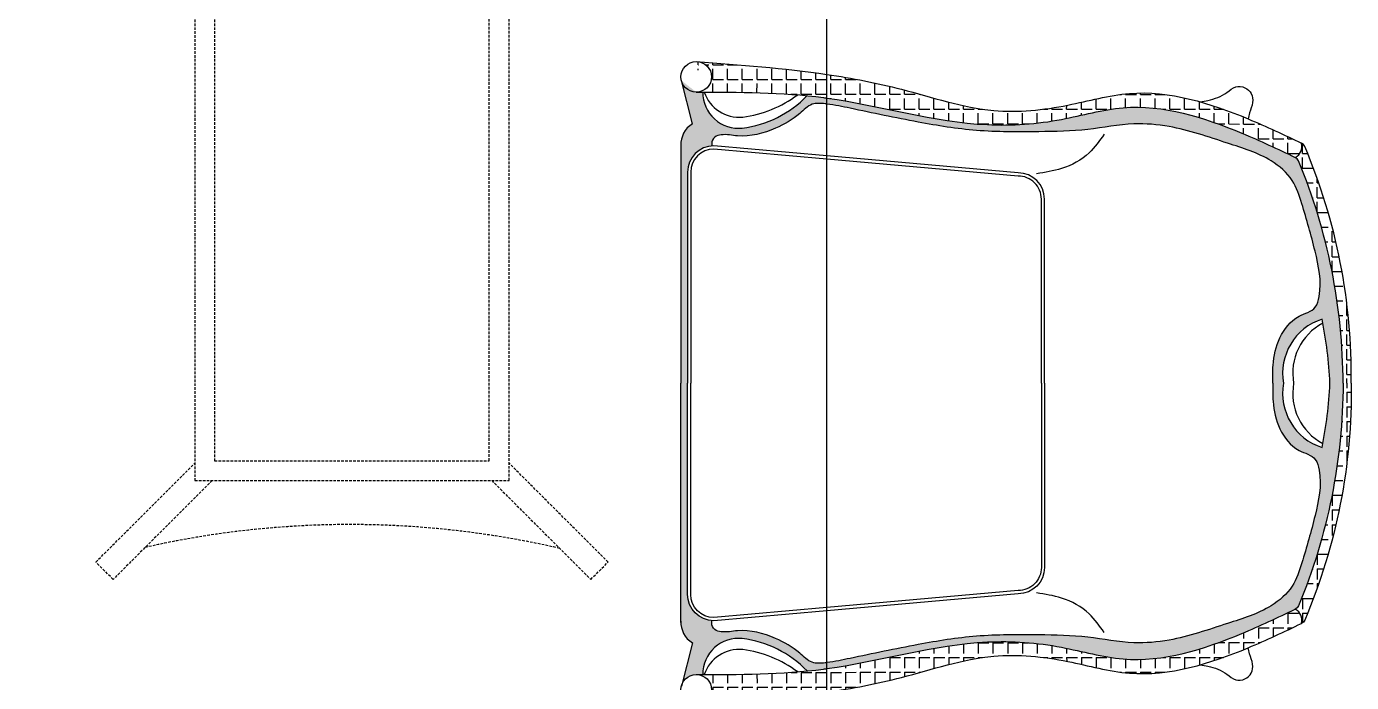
# Model space of a CAD drawing. Header units: millimetres. Extents: x -38686 to 870903, y -23218 to 232707.
# Drawn here: x 51188 to 52443, y 31410 to 32032 of the extents above; entities that cross this region are included whole.
import ezdxf

# ---------------------------------------------------------------- set-up
doc = ezdxf.new("R2010")
doc.units = ezdxf.units.MM
doc.header["$LTSCALE"] = 10
doc.linetypes.add('HIDDEN', pattern=[0.375, 0.25, -0.125])
doc.layers.add('40 - Detail Outline', color=142, linetype='Continuous')

msp = doc.modelspace()

# ---------------------------------------------------------------- hatches: boundary and pattern name
at = {"layer": '40 - Detail Outline'}
h = msp.add_hatch(dxfattribs=at)
h.set_pattern_fill('ANGLE', color=251, scale=2, angle=179.9651130379909, style=0)
h.set_pattern_definition([(359.9651130379909, (49930.92910877723, 43507.78199239984), (0.008506225646878869, 13.96999741031205), [10.16, -3.81]), (89.96511303799086, (49930.92910877723, 43507.78199239984), (-13.96999741031205, 0.008506225646879724), [10.16, -3.81])])
edge = h.paths.add_edge_path()
edge.add_spline(control_points=[(52395.62285079641, 31920.94794547323), (52378.99930611896, 31928.85577327081), (52327.95212312491, 31953.13894154205), (52250.30961999967, 31977.36308756539), (52170.99612916447, 31954.39039379461), (52096.91370455621, 31946.86630515048), (51982.80951362572, 31986.34302067432), (51887.55341299242, 31993.44964515145), (51822.19562220294, 31998.32569269809)], knot_values=[0, 0, 0, 0, 55.57493855244127, 170.6581907297028, 229.9725828134564, 300.4826457418972, 390.1771179857093, 586.2494907217956, 586.2494907217956, 586.2494907217956, 586.2494907217956], degree=3, periodic=0)
edge.add_arc((51822.19562220294, 31983.83076699898), 14.49492569908762, -89.68571477105621, 81.10710215138351, ccw=False)
edge.add_spline(control_points=[(51822.27513099485, 31969.33605936571), (51862.62938785137, 31969.44673592115), (51955.58048206745, 31969.69341777257), (52068.56338399171, 31933.70093819478), (52164.94513913587, 31940.52967445015), (52244.35224926966, 31964.0716409048), (52321.95812109747, 31939.62475024112), (52373.00861416082, 31915.36170957209), (52389.63323676423, 31907.46043633986)], knot_values=[0.07922927985265453, 0.07922927985265453, 0.07922927985265453, 0.07922927985265453, 120.7164058017806, 277.9546229029471, 348.4646858313879, 407.7790779151415, 522.862330092403, 578.4372686448443, 578.4372686448443, 578.4372686448443, 578.4372686448443], degree=3, periodic=0)
edge.add_arc((52387.13320079434, 31901.97693467821), 6.02652224126324, 22.014330042380493, 65.4908271633604, ccw=False)
edge.add_arc((51880.12890408031, 31691.98696951549), 554.7968831370591, 0.13825467493688848, 22.49299836187288, ccw=False)
edge.add_line((52434.92417204753, 31693.32569269809), (52442.70069650383, 31693.32569269809))
edge.add_arc((51883.63038807226, 31700.23680922798), 559.1130237273029, -0.7082430142066658, 22.9104727030311)
edge.add_arc((52393.12281482649, 31915.46444381158), 6.026522241263239, 23.7875035866688, 64.85730506100931)
h = msp.add_hatch(dxfattribs=at)
h.set_pattern_fill('ANGLE', color=251, scale=0.9999999999999999, angle=315.0057742412218, style=0)
h.set_pattern_definition([(135.0057742412217, (49930.92910877723, 42990.95900907604), (-4.938643077255358, -4.939638605756268), [5.079999999999999, -1.905]), (225.0057742412217, (49930.92910877723, 42990.95900907604), (4.939638605756268, -4.938643077255358), [5.079999999999998, -1.905])])
edge = h.paths.add_edge_path()
edge.add_spline(control_points=[(52389.63323676423, 31907.46043633986), (52373.00861416082, 31915.36170957209), (52321.95812109747, 31939.62475024112), (52244.35224926966, 31964.0716409048), (52164.94513913587, 31940.52967445015), (52068.56338399171, 31933.70093819478), (51989.63412004634, 31958.84509604751), (51932.47438950933, 31965.49851741716), (51927.29784851905, 31966.02039440644)], knot_values=[105.0844292920495, 105.0844292920495, 105.0844292920495, 105.0844292920495, 160.6593678444908, 275.7426200217523, 335.0570121055059, 405.5670750339468, 562.8052921351132, 578.4372686448443, 578.4372686448443, 578.4372686448443, 578.4372686448443], degree=3, periodic=0)
edge.add_arc((51853.5716103189, 32036.92385025891), 102.2881139280498, -82.61387558768541, -43.88188255787958, ccw=False)
edge.add_arc((51862.06154006722, 31968.95403576597), 33.79236440922599, -180.67446215000075, -82.07400242240328, ccw=False)
edge.add_spline(control_points=[(51828.27151693861, 31969.35181627575), (51826.24626369606, 31969.34695092274), (51824.2209429495, 31969.34139611134), (51822.19562220294, 31969.33584129992)], knot_values=[0, 0, 0, 0, 6.054602266362261, 6.054602266362261, 6.054602266362261, 6.054602266362261], degree=3, periodic=0)
edge.add_arc((51822.19562220294, 31983.83076699898), 14.49492569908795, -165.85159479413005, -89.68896241843743, ccw=False)
edge.add_line((51808.14038766918, 31980.28770995415), (51818.4863361337, 31939.24554486855))
edge.add_arc((51829.8375065884, 31920.18513434064), 22.1844161560028, 120.7753429025764, 179.9999999999953)
edge.add_line((51807.65309043243, 31920.18513434064), (51807.65309043243, 31693.32569269809))
edge.add_line((51807.65309043243, 31693.32569269809), (51813.91481507322, 31693.32569269809))
edge.add_line((51813.91481507319, 31693.32569269809), (51813.91481507319, 31893.37726144015))
edge.add_arc((51838.91481507319, 31893.37726144011), 25, 94.45566206672493, 180.0000000000084, ccw=False)
edge.add_spline(control_points=[(51836.97262470087, 31918.30170519637), (51836.82865508125, 31919.02935568658), (51836.54634212854, 31921.99902758519), (51838.91368540871, 31927.54177754836), (51848.97616767784, 31929.97799548215), (51868.13008582531, 31925.58882480906), (51895.14046150332, 31932.62698880757), (51917.40726569295, 31945.50081528604), (51930.6231783524, 31959.47292855807), (51948.63907147772, 31958.1924559099), (51981.30195777334, 31951.26888003871), (52029.11207386822, 31941.14019518478), (52088.5410806119, 31931.37873026947), (52142.47234132193, 31931.68310950866), (52192.39742656454, 31932.54897793359), (52233.13880637672, 31940.90579871274), (52278.51117420098, 31937.08512550809), (52321.22288418803, 31921.89552260916), (52362.86847428742, 31909.47066827565), (52388.10044162895, 31887.72186023784), (52398.30511346986, 31856.17194017501), (52408.57898707883, 31820.02065524707), (52415.56414770128, 31786.95286059822), (52409.13263980625, 31762.06595413871), (52388.62654725817, 31757.37983420891), (52373.20098907896, 31737.28905720924), (52368.09717945426, 31713.64124494682), (52368.21790551505, 31699.03085882812), (52368.39576725574, 31693.32569269809)], knot_values=[6.116398716070307, 6.116398716070307, 6.116398716070307, 6.116398716070307, 8.361879322874529, 15.14710156343813, 21.70593465715854, 37.28719549290656, 73.90115681464977, 100.8300547937611, 115.4967658238493, 127.8478693730218, 151.8150300337203, 217.5528774073948, 273.3203042800426, 332.324102307057, 378.9263592950092, 422.9210318561366, 456.2103039408476, 513.9520705068733, 558.5914081276043, 585.6679400784718, 609.4743050047157, 656.1614026022128, 699.3572473692446, 710.1406434848406, 727.717161254938, 755.1757758564427, 781.8952233652582, 798.9989312426957, 798.9989312426957, 798.9989312426957, 798.9989312426957], degree=3, periodic=0)
edge.add_line((52368.39576725574, 31693.32569269809), (52378.51688979898, 31693.32569269809))
edge.add_arc((52431.53737588099, 31702.88398534221), 53.87516034911917, 107.9142441804631, 190.2192605035152, ccw=False)
edge.add_line((52414.96574387111, 31754.14716818498), (52414.96574160375, 31754.14717917615))
edge.add_arc((52046.16368003038, 31678.06669201189), 376.5676581278282, 2.322333725219096, 11.656085062395277, ccw=False)
edge.add_line((52422.42205408463, 31693.32569269809), (52434.92417204753, 31693.32569269809))
edge.add_arc((51880.12890408031, 31691.98696951549), 554.7968831370592, 0.1382546749371208, 22.50351157763632)
edge.add_arc((52387.13320079434, 31901.97693467821), 6.026522241263239, 22.98217989730148, 64.4533312460828)
h = msp.add_hatch(dxfattribs=at)
h.set_pattern_fill('ANGLE', color=251, scale=0.9999999999999999, angle=315.0057742412218, style=0)
h.set_pattern_definition([(224.9942257587783, (49930.92910877723, 20395.69237632012), (-4.938643077255358, 4.939638605756268), [5.079999999999999, -1.905]), (134.9942257587782, (49930.92910877723, 20395.69237632012), (4.939638605756268, 4.938643077255358), [5.079999999999999, -1.905])])
edge = h.paths.add_edge_path()
edge.add_spline(control_points=[(52389.63323676423, 31479.19094905628), (52373.00861416082, 31471.28967582405), (52321.95812109747, 31447.02663515502), (52244.35224926966, 31422.57974449134), (52164.94513913587, 31446.12171094599), (52068.56338399171, 31452.95044720141), (51989.63412004634, 31427.80628934863), (51932.47438950933, 31421.15286797903), (51927.29784851905, 31420.63099098971)], knot_values=[105.0844292920495, 105.0844292920495, 105.0844292920495, 105.0844292920495, 160.6593678444908, 275.7426200217523, 335.0570121055059, 405.5670750339468, 562.8052921351132, 578.4372686448443, 578.4372686448443, 578.4372686448443, 578.4372686448443], degree=3, periodic=0)
edge.add_arc((51853.5716103189, 31349.72753513728), 102.2881139280498, 403.8818825578796, 442.6138755876854)
edge.add_arc((51862.06154006722, 31417.69734963019), 33.79236440922599, 442.0740024224033, 540.6744621500007)
edge.add_spline(control_points=[(51828.27151693861, 31417.29956912041), (51826.24626369606, 31417.3044344734), (51824.2209429495, 31417.30998928485), (51822.19562220294, 31417.31554409624)], knot_values=[0, 0, 0, 0, 6.054602266362261, 6.054602266362261, 6.054602266362261, 6.054602266362261], degree=3, periodic=0)
edge.add_arc((51822.19562220294, 31402.82061839716), 14.49492569908795, 449.6889624184374, 525.85159479413)
edge.add_line((51808.14038766918, 31406.36367544204), (51818.4863361337, 31447.40584052764))
edge.add_arc((51829.8375065884, 31466.4662510555), 22.1844161560028, 180.0000000000047, 239.2246570974236, ccw=False)
edge.add_line((51807.65309043243, 31466.4662510555), (51807.65309043243, 31693.32569269806))
edge.add_line((51807.65309043243, 31693.32569269805), (51813.91481507322, 31693.32569269805))
edge.add_line((51813.91481507319, 31693.32569269809), (51813.91481507319, 31493.27412395604))
edge.add_arc((51838.91481507319, 31493.27412395604), 25, 179.9999999999916, 265.5443379332751)
edge.add_spline(control_points=[(51836.97262470087, 31468.34968019979), (51836.82865508125, 31467.62202970961), (51836.54634212854, 31464.652357811), (51838.91368540871, 31459.1096078478), (51848.97616767784, 31456.67338991399), (51868.13008582531, 31461.06256058708), (51895.14046150332, 31454.02439658861), (51917.40726569295, 31441.15057011011), (51930.6231783524, 31427.17845683812), (51948.63907147772, 31428.45892948626), (51981.30195777334, 31435.38250535745), (52029.11207386822, 31445.51119021137), (52088.5410806119, 31455.27265512672), (52142.47234132193, 31454.96827588748), (52192.39742656454, 31454.1024074626), (52233.13880637672, 31445.74558668345), (52278.51117420098, 31449.5662598881), (52321.22288418803, 31464.755862787), (52362.86847428742, 31477.18071712054), (52388.10044162895, 31498.92952515835), (52398.30511346986, 31530.47944522115), (52408.57898707883, 31566.63073014909), (52415.56414770128, 31599.69852479793), (52409.13263980625, 31624.58543125745), (52388.62654725817, 31629.27155118728), (52373.20098907896, 31649.36232818695), (52368.09717945426, 31673.01014044934), (52368.21790551505, 31687.62052656803), (52368.39576725574, 31693.32569269809)], knot_values=[6.116398716070307, 6.116398716070307, 6.116398716070307, 6.116398716070307, 8.361879322874529, 15.14710156343813, 21.70593465715854, 37.28719549290656, 73.90115681464977, 100.8300547937611, 115.4967658238493, 127.8478693730218, 151.8150300337203, 217.5528774073948, 273.3203042800426, 332.324102307057, 378.9263592950092, 422.9210318561366, 456.2103039408476, 513.9520705068733, 558.5914081276043, 585.6679400784718, 609.4743050047157, 656.1614026022128, 699.3572473692446, 710.1406434848406, 727.717161254938, 755.1757758564427, 781.8952233652582, 798.9989312426957, 798.9989312426957, 798.9989312426957, 798.9989312426957], degree=3, periodic=0)
edge.add_line((52368.39576725574, 31693.32569269809), (52378.51688979898, 31693.32569269809))
edge.add_arc((52431.53737588099, 31683.76740005398), 53.87516034911917, 169.7807394964848, 252.0857558195369)
edge.add_line((52414.96574387111, 31632.50421721117), (52414.96574160375, 31632.50420622))
edge.add_arc((52046.16368003038, 31708.58469338429), 376.5676581278282, 348.3439149376047, 357.6776662747809)
edge.add_line((52422.42205408463, 31693.32569269809), (52434.92417204753, 31693.32569269809))
edge.add_arc((51880.12890408031, 31694.6644158807), 554.7968831370592, 337.49648842236365, 359.8617453250629, ccw=False)
edge.add_arc((52387.13320079434, 31484.67445071798), 6.026522241263239, 295.5466687539172, 337.0178201026985, ccw=False)
h = msp.add_hatch(dxfattribs=at)
h.set_pattern_fill('ANGLE', color=251, scale=2, angle=179.9651130379909, style=0)
h.set_pattern_definition([(0.03488696200910899, (49930.92910877723, 19878.86939299634), (0.008506225646877159, -13.96999741031205), [10.16, -3.81]), (270.0348869620091, (49930.92910877723, 19878.86939299634), (-13.96999741031205, -0.008506225646878014), [10.16, -3.81])])
edge = h.paths.add_edge_path()
edge.add_spline(control_points=[(52395.62285079641, 31465.70343992291), (52378.99930611896, 31457.79561212538), (52327.95212312491, 31433.51244385409), (52250.30961999967, 31409.28829783076), (52170.99612916447, 31432.26099160158), (52096.91370455621, 31439.78508024571), (51982.80951362572, 31400.30836472183), (51887.55341299242, 31393.20174024471), (51822.19562220294, 31388.32569269809)], knot_values=[0, 0, 0, 0, 55.57493855244127, 170.6581907297028, 229.9725828134564, 300.4826457418972, 390.1771179857093, 586.2494907217956, 586.2494907217956, 586.2494907217956, 586.2494907217956], degree=3, periodic=0)
edge.add_arc((51822.19562220294, 31402.82061839716), 14.49492569908762, 278.8928978486165, 449.6857147710562)
edge.add_spline(control_points=[(51822.27513099485, 31417.31532603044), (51862.62938785137, 31417.20464947499), (51955.58048206745, 31416.95796762357), (52068.56338399171, 31452.95044720141), (52164.94513913587, 31446.12171094599), (52244.35224926966, 31422.57974449134), (52321.95812109747, 31447.02663515502), (52373.00861416082, 31471.28967582405), (52389.63323676423, 31479.19094905628)], knot_values=[0.07922927985265453, 0.07922927985265453, 0.07922927985265453, 0.07922927985265453, 120.7164058017806, 277.9546229029471, 348.4646858313879, 407.7790779151415, 522.862330092403, 578.4372686448443, 578.4372686448443, 578.4372686448443, 578.4372686448443], degree=3, periodic=0)
edge.add_arc((52387.13320079434, 31484.67445071798), 6.02652224126324, 294.5091728366396, 337.9856699576195)
edge.add_arc((51880.12890408031, 31694.6644158807), 554.7968831370591, 337.5070016381271, 359.8617453250631)
edge.add_line((52434.92417204753, 31693.32569269809), (52442.70069650383, 31693.32569269809))
edge.add_arc((51883.63038807226, 31686.41457616821), 559.1130237273029, 337.0895272969689, 360.7082430142067, ccw=False)
edge.add_arc((52393.12281482649, 31471.18694158461), 6.026522241263239, 295.1426949389907, 336.2124964133312, ccw=False)

# ---------------------------------------------------------------- linework, layer by layer
at = {"layer": '40 - Detail Outline', "color": 251}
for p, q in [((51818.4863361337, 31939.24554486853), (51808.14038766918, 31980.28770995415)), ((51807.65309043243, 31920.18513434064), (51807.65309043243, 31693.32569269809)), ((51807.65309043243, 31466.4662510555), (51807.65309043243, 31693.32569269809)), ((51818.4863361337, 31447.40584052766), (51808.14038766918, 31406.36367544204))]:
    msp.add_line(p, q, dxfattribs=at)
at = {"layer": '40 - Detail Outline', "color": 252, "linetype": 'HIDDEN'}
for p, q in [((51253.36790156417, 31523.84609623321), (51347.11790156417, 31617.59609623321)), ((51738.63029099879, 31523.84609623321), (51644.88029099879, 31617.59609623318)), ((51363.53611477974, 31601.17788301763), (51269.78611477974, 31507.42788301763)), ((51628.46207778322, 31601.17788301763), (51722.21207778322, 31507.42788301763)), ((51269.78611477974, 31507.42788301763), (51253.36790156417, 31523.84609623321)), ((51722.21207778322, 31507.42788301763), (51738.63029099879, 31523.84609623321))]:
    msp.add_line(p, q, dxfattribs=at)
at = {"layer": '40 - Detail Outline', "color": 0}
msp.add_lwpolyline([(51945.99909628148, 32793.61212357094), (51045.99909628148, 32793.61212357094), (51045.99909628148, 31269.61212357095), (51945.99909628148, 31269.61212357095)], close=True, dxfattribs=at)
at = {"layer": '40 - Detail Outline', "color": 252, "linetype": 'HIDDEN'}
for points in [[(51644.88029099879, 32462.04636412426), (51347.11790156417, 32462.04636412426), (51347.11790156417, 31601.17788301763), (51644.88029099879, 31601.17788301763)], [(51626.13029099879, 32443.29636412426), (51365.86790156417, 32443.29636412426), (51365.86790156417, 31619.92788301763), (51626.13029099879, 31619.92788301763)]]:
    msp.add_lwpolyline(points, close=True, dxfattribs=at)
at = {"layer": '40 - Detail Outline', "color": 0}
for points in [[(52442.70069650386, 31693.32569269809, 0.1033382007963621), (52398.70994413903, 31917.72341622608, 0.1920108389352562), (52395.62285079478, 31920.947945474)], [(52152.10127776669, 31693.32569269809), (52152.10127776669, 31867.86086247362, 0.4142135623730944), (52127.10127776669, 31892.86086247362), (51945.96877056605, 31908.89856693877)], [(52434.92417204753, 31693.32569269809, 0.09785149477151923), (52392.72033010685, 31904.2359070927, 0.1920108389352562), (52389.6332367626, 31907.46043634064)], [(52152.10127776669, 31693.32569269809), (52152.10127776669, 31518.79052292254, -0.4142135623730944), (52127.10127776669, 31493.79052292254), (51945.99909628148, 31477.75550353512)], [(52434.92417204753, 31693.32569269809, -0.09785149477151923), (52392.72033010685, 31482.41547830346, -0.1920108389352562), (52389.6332367626, 31479.19094905555)], [(52442.70069650386, 31693.32569269809, -0.1033382007963621), (52398.70994413903, 31468.92796917008, -0.1920108389352562), (52395.62285079478, 31465.70343992218)]]:
    msp.add_lwpolyline(points, format="xyb", dxfattribs=at)
at = {"layer": '40 - Detail Outline', "color": 251}
for points in [[(51945.96877056605, 31908.89856693877), (51838.91481507319, 31918.37726144011, 0.414213562373095), (51813.91481507319, 31893.37726144011), (51813.91481507319, 31693.32569269809)], [(51945.99909628148, 31905.89054231907), (51838.85541507715, 31915.37718125, 0.4134229706990341), (51816.91481507316, 31893.37726144011), (51816.91481507316, 31693.32569269809)], [(51945.99909628148, 31477.75550353512), (51838.91481507319, 31468.27412395604, -0.414213562373095), (51813.91481507319, 31493.27412395604), (51813.91481507319, 31693.32569269809)], [(51945.99909628148, 31480.76084307707), (51838.85541507715, 31471.27420414619, -0.4134229706990341), (51816.91481507316, 31493.27412395604), (51816.91481507316, 31693.32569269809)]]:
    msp.add_lwpolyline(points, format="xyb", dxfattribs=at)
at = {"layer": '40 - Detail Outline', "color": 252}
for points in [[(52149.10127776669, 31693.32569269809), (52149.10127776669, 31867.86086247362, 0.4150045962609988), (52127.04187777068, 31889.86078228347), (51945.99909628148, 31905.89054231907)], [(52149.10127776669, 31693.32569269809), (52149.10127776669, 31518.79052292254, -0.4150045962609988), (52127.04187777068, 31496.79060311267), (51945.99909628148, 31480.76084307707)]]:
    msp.add_lwpolyline(points, format="xyb", dxfattribs=at)
at = {"layer": '40 - Detail Outline', "color": 251}
for centre in [(51822.19562220294, 31983.83076699898), (51822.19562220294, 31402.82061839716)]:
    msp.add_circle(centre, 14.49492569908762, dxfattribs=at)
for centre, radius, start, end in [((51862.06154006722, 31968.95403576597), 33.79236440922593, 179.3206751178495, 276.3135819940168), ((51862.94202653313, 31980.725296795), 35.15513117218022, 198.8644170668885, 275.2531953850525), ((51853.5716103189, 32036.92385025891), 102.2881139280501, 276.8534551603606, 316.1268355006953), ((51851.33721299272, 32056.9398029126), 112.205460620664, 277.5915659812887, 306.6091244828556), ((51829.8375065884, 31920.18513434064), 22.18441615600315, 120.775342902408, 183.7542439934696), ((51829.8375065884, 31466.4662510555), 22.18441615600315, 176.2457560065304, 239.224657097592), ((51862.06154006722, 31417.69734963019), 33.79236440922593, 83.68641800598321, 180.6793248821505), ((51853.5716103189, 31349.72753513728), 102.2881139280501, 43.87316449930468, 83.14654483963942), ((51862.94202653313, 31405.92608860116), 35.15513117218022, 84.74680461494744, 161.1355829331115), ((51851.33721299272, 31329.71158248355), 112.205460620664, 53.39087551714436, 82.40843401871123)]:
    msp.add_arc(centre, radius, start, end, dxfattribs=at)
at = {"layer": '40 - Detail Outline', "color": 0}
for centre, radius, start, end in [((52384.42363834748, 31917.84765252749), 11.62042063755885, 296.6355696862596, 15.47375607589677), ((52431.53737588099, 31702.88398534221), 53.87516034911891, 107.9142441807058, 190.2192605040489), ((52046.16368003038, 31678.06669201189), 376.5676581278274, 2.322333725434513, 11.65608506257521), ((52431.53737588099, 31683.76740005398), 53.87516034911891, 169.7807394959511, 252.0857558192942), ((52046.16368003038, 31708.58469338429), 376.5676581278274, 348.3439149374248, 357.6776662745655), ((52384.42363834748, 31468.80373286866), 11.62042063755885, 344.5262439241032, 63.3644303137404)]:
    msp.add_arc(centre, radius, start, end, dxfattribs=at)
at = {"layer": '40 - Detail Outline', "color": 252}
for centre, start, end in [((52441.12688820416, 31702.88398534221), 118.1369059054343, 190.2192605040489), ((52441.12688820416, 31683.76740005398), 169.7807394959511, 241.8630940945657)]:
    msp.add_arc(centre, 53.87516034911891, start, end, dxfattribs=at)
at = {"layer": '40 - Detail Outline', "color": 252, "linetype": 'HIDDEN'}
msp.add_arc((51494.32013212593, 30677.54896815262), 881.891251851011, 76.99132469601727, 102.7186703294141, dxfattribs=at)
at = {"layer": '40 - Detail Outline', "color": 251}
msp.add_open_spline([(51822.19562220294, 31998.32569269809), (51863.61255777464, 31995.23576348468), (51905.02949334637, 31992.14583427128), (51945.99909628148, 31986.11397662783)], degree=3, dxfattribs=at)
at = {"layer": '40 - Detail Outline', "color": 0}
for points, knots in [([(51945.99909628148, 31986.11397662783), (51969.68137307619, 31982.62729108378), (52022.60290235587, 31972.57567108077), (52096.91370455621, 31946.86630515048), (52170.99612916447, 31954.39039379461), (52250.30961999967, 31977.36308756539), (52327.95212312491, 31953.13894154205), (52378.99930611896, 31928.85577327081), (52395.62285079641, 31920.94794547323)], [124.2501732526658, 124.2501732526658, 124.2501732526658, 124.2501732526658, 196.0723727360864, 285.7668449798984, 356.2769079083392, 415.5912999920928, 530.6745521693543, 586.2494907217956, 586.2494907217956, 586.2494907217956, 586.2494907217956]), ([(52299.81266531424, 31960.12118088685), (52302.18474226297, 31960.51999439242), (52310.94904028223, 31962.2161563356), (52322.73596634832, 31966.15571124825), (52332.32213176889, 31975.69332123782), (52342.23173646844, 31974.46846345218), (52348.96065027962, 31968.38981191886), (52350.0894251896, 31958.7397590252), (52346.39561213867, 31951.20411251305), (52345.31522279087, 31945.94571786002), (52345.04130868954, 31944.00852366886)], [15.57215575697678, 15.57215575697678, 15.57215575697678, 15.57215575697678, 22.78506500377564, 42.30876213732492, 52.17407135266539, 61.01127190080764, 69.21113896144247, 77.68252143640107, 88.00497117389976, 93.89296952438121, 93.89296952438121, 93.89296952438121, 93.89296952438121]), ([(51945.99909628148, 31963.762470136), (51996.79844468163, 31956.5687730665), (52069.64748775717, 31933.77774794651), (52164.94513913587, 31940.52967445015), (52244.35224926966, 31964.0716409048), (52321.95812109747, 31939.62475024112), (52373.00861416082, 31915.36170957209), (52389.63323676423, 31907.46043633986)], [123.9452920498712, 123.9452920498712, 123.9452920498712, 123.9452920498712, 277.9546229029471, 348.4646858313879, 407.7790779151415, 522.862330092403, 578.4372686448443, 578.4372686448443, 578.4372686448443, 578.4372686448443]), ([(52368.39576725574, 31693.32569269809), (52368.21790551505, 31699.03085882812), (52368.09717945426, 31713.64124494682), (52373.20098907896, 31737.28905720924), (52388.62654725817, 31757.37983420891), (52409.13263980625, 31762.06595413871), (52415.56414770128, 31786.95286059822), (52408.57898707883, 31820.02065524707), (52398.30511346986, 31856.17194017501), (52388.10044162895, 31887.72186023781), (52362.86847428742, 31909.47066827562), (52321.22288418803, 31921.89552260916), (52278.51117420098, 31937.08512550809), (52233.13880637672, 31940.90579871274), (52192.39742656454, 31932.54897793359), (52142.47234132193, 31931.68310950866), (52088.5410806119, 31931.37873026947), (52029.11207386822, 31941.14019518478), (51981.81801161461, 31951.15955282611), (51953.59733978059, 31957.14144922474), (51945.99909628148, 31958.10945748038)], [6.116398716070259, 6.116398716070259, 6.116398716070259, 6.116398716070259, 23.22010659350781, 49.93955410232333, 77.39816870382793, 94.97468647392543, 105.7580825895213, 148.9539273565533, 195.6410249540504, 219.4473898802942, 246.5239218311617, 291.1632594518927, 348.9050260179184, 382.1942981026294, 426.1889706637568, 472.7912276517089, 531.7950256787234, 587.5624525513712, 653.3002999250457, 675.6972571441818, 675.6972571441818, 675.6972571441818, 675.6972571441818]), ([(52368.39576725574, 31693.32569269809), (52368.21790551505, 31687.62052656807), (52368.09717945426, 31673.01014044934), (52373.20098907896, 31649.36232818695), (52388.62654725817, 31629.27155118728), (52409.13263980625, 31624.58543125745), (52415.56414770128, 31599.69852479793), (52408.57898707883, 31566.63073014909), (52398.30511346986, 31530.47944522115), (52388.10044162895, 31498.92952515835), (52362.86847428742, 31477.18071712054), (52321.22288418803, 31464.755862787), (52278.51117420098, 31449.5662598881), (52233.13880637672, 31445.74558668345), (52192.39742656454, 31454.1024074626), (52142.47234132193, 31454.96827588748), (52088.5410806119, 31455.27265512672), (52029.11207386822, 31445.51119021137), (51981.81801161461, 31435.49183257004), (51953.59733978059, 31429.50993617142), (51945.99909628148, 31428.54192791576)], [6.116398716070259, 6.116398716070259, 6.116398716070259, 6.116398716070259, 23.22010659350781, 49.93955410232333, 77.39816870382793, 94.97468647392543, 105.7580825895213, 148.9539273565533, 195.6410249540504, 219.4473898802942, 246.5239218311617, 291.1632594518927, 348.9050260179184, 382.1942981026294, 426.1889706637568, 472.7912276517089, 531.7950256787234, 587.5624525513712, 653.3002999250457, 675.6972571441818, 675.6972571441818, 675.6972571441818, 675.6972571441818]), ([(51945.99909628148, 31422.88891526016), (51996.79844468163, 31430.08261232964), (52069.64748775717, 31452.87363744963), (52164.94513913587, 31446.12171094599), (52244.35224926966, 31422.57974449134), (52321.95812109747, 31447.02663515502), (52373.00861416082, 31471.28967582405), (52389.63323676423, 31479.19094905628)], [123.9452920498712, 123.9452920498712, 123.9452920498712, 123.9452920498712, 277.9546229029471, 348.4646858313879, 407.7790779151415, 522.862330092403, 578.4372686448443, 578.4372686448443, 578.4372686448443, 578.4372686448443]), ([(51945.99909628148, 31400.53740876833), (51969.68137307619, 31404.02409431238), (52022.60290235587, 31414.07571431542), (52096.91370455621, 31439.78508024571), (52170.99612916447, 31432.26099160158), (52250.30961999967, 31409.28829783076), (52327.95212312491, 31433.51244385409), (52378.99930611896, 31457.79561212538), (52395.62285079641, 31465.70343992291)], [124.2501732526658, 124.2501732526658, 124.2501732526658, 124.2501732526658, 196.0723727360864, 285.7668449798984, 356.2769079083392, 415.5912999920928, 530.6745521693543, 586.2494907217956, 586.2494907217956, 586.2494907217956, 586.2494907217956]), ([(52299.81266531424, 31426.53020450934), (52302.18474226297, 31426.13139100374), (52310.94904028223, 31424.43522906054), (52322.73596634832, 31420.49567414789), (52332.32213176889, 31410.95806415834), (52342.23173646844, 31412.18292194401), (52348.96065027962, 31418.26157347732), (52350.0894251896, 31427.91162637095), (52346.39561213867, 31435.4472728831), (52345.31522279087, 31440.70566753616), (52345.04130868954, 31442.64286172729)], [15.57215575697678, 15.57215575697678, 15.57215575697678, 15.57215575697678, 22.78506500377564, 42.30876213732492, 52.17407135266539, 61.01127190080764, 69.21113896144247, 77.68252143640107, 88.00497117389976, 93.89296952438121, 93.89296952438121, 93.89296952438121, 93.89296952438121])]:
    msp.add_open_spline(points, degree=3, knots=knots, dxfattribs=at)
at = {"layer": '40 - Detail Outline', "color": 251}
for points, knots in [([(51822.19562220294, 31969.33584129992), (51862.57638222046, 31969.44659289682), (51904.03723470625, 31969.56030684428), (51944.93406134786, 31963.91328976108), (51945.99909628148, 31963.762470136)], [0, 0, 0, 0, 120.7164058017806, 123.9452920498712, 123.9452920498712, 123.9452920498712, 123.9452920498712]), ([(51945.99909628148, 31958.10945748038), (51945.46639945236, 31958.17732249795), (51940.72495196125, 31958.75494889897), (51930.6231783524, 31959.47292855807), (51917.40726569295, 31945.50081528604), (51895.14046150332, 31932.62698880757), (51868.13008582531, 31925.58882480906), (51848.97616767784, 31929.97799548215), (51838.91368540871, 31927.54177754836), (51836.54634212854, 31921.99902758519), (51836.82865508125, 31919.02935568658), (51836.97262470087, 31918.30170519637)], [675.6972571441818, 675.6972571441818, 675.6972571441818, 675.6972571441818, 677.2674605857442, 689.6185641349167, 704.2852751650049, 731.2141731441162, 767.8281344658594, 783.4093953016074, 789.9682283953279, 796.7534506358915, 798.9989312426957, 798.9989312426957, 798.9989312426957, 798.9989312426957]), ([(51945.99909628148, 31428.54192791576), (51945.46639945236, 31428.47406289821), (51940.72495196125, 31427.89643649717), (51930.6231783524, 31427.17845683812), (51917.40726569295, 31441.15057011011), (51895.14046150332, 31454.02439658861), (51868.13008582531, 31461.06256058708), (51848.97616767784, 31456.67338991399), (51838.91368540871, 31459.1096078478), (51836.54634212854, 31464.652357811), (51836.82865508125, 31467.62202970961), (51836.97262470087, 31468.34968019979)], [675.6972571441818, 675.6972571441818, 675.6972571441818, 675.6972571441818, 677.2674605857442, 689.6185641349167, 704.2852751650049, 731.2141731441162, 767.8281344658594, 783.4093953016074, 789.9682283953279, 796.7534506358915, 798.9989312426957, 798.9989312426957, 798.9989312426957, 798.9989312426957]), ([(51822.19562220294, 31417.31554409624), (51862.57638222046, 31417.20479249932), (51904.03723470625, 31417.09107855186), (51944.93406134786, 31422.73809563506), (51945.99909628148, 31422.88891526016)], [0, 0, 0, 0, 120.7164058017806, 123.9452920498712, 123.9452920498712, 123.9452920498712, 123.9452920498712])]:
    msp.add_open_spline(points, degree=3, knots=knots, dxfattribs=at)
at = {"layer": '40 - Detail Outline', "color": 252}
for points in [[(52208.56348512578, 31929.42341836715), (52194.38609507668, 31911.87404096618), (52168.26984146499, 31896.93849324296), (52144.57893638819, 31892.04048914041)], [(52208.56348512578, 31457.227967029), (52194.38609507668, 31474.77734443001), (52168.26984146499, 31489.71289215322), (52144.57893638819, 31494.61089625573)]]:
    msp.add_spline(points, degree=3, dxfattribs=at)

doc.saveas('drawing.dxf')
